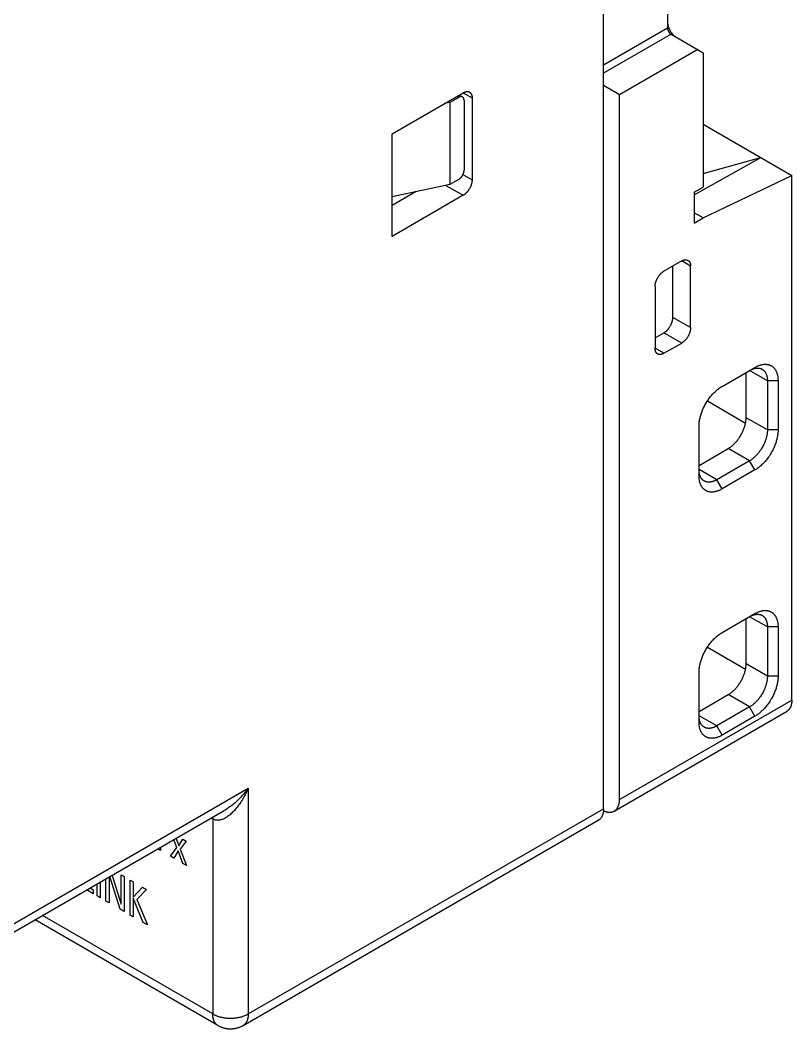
# Model space of a CAD drawing. Extents: x 0 to 420, y 0 to 297.
# Drawn here: x 237.5 to 268.22, y 106.35 to 146.49 of the extents above; entities that cross this region are included whole.
import ezdxf

# ---------------------------------------------------------------- set-up
doc = ezdxf.new("R2010")
doc.units = 0
doc.header["$LTSCALE"] = 23.1
doc.layers.add('40000_ISO', color=7, linetype='CONTINUOUS')

msp = doc.modelspace()

# ---------------------------------------------------------------- linework, layer by layer
at = {"layer": '40000_ISO', "color": 7, "linetype": 'CONTINUOUS'}
for p, q in [((260.723, 115.109), (260.723, 186.961)), ((263.268, 160.016), (263.268, 146.177)), ((263.268, 146.177), (260.723, 144.707)), ((263.41, 145.932), (260.723, 144.38)), ((263.41, 145.932), (264.682, 145.197)), ((264.47, 145.319), (261.359, 143.523)), ((264.682, 145.197), (264.682, 139.849)), ((261.359, 143.523), (260.723, 143.89)), ((252.308, 141.972), (255.136, 143.605)), ((254.96, 143.421), (254.606, 143.217)), ((254.889, 143.462), (254.96, 143.421)), ((254.977, 143.512), (255.11, 143.436)), ((255.136, 143.605), (255.49, 143.401)), ((255.49, 143.401), (255.49, 140.135)), ((261.359, 115.476), (261.359, 143.523)), ((254.606, 143.217), (254.383, 143.17)), ((254.606, 143.217), (254.606, 139.951)), ((255.172, 143.298), (255.172, 140.522)), ((264.682, 142.349), (268.218, 140.308)), ((252.308, 137.889), (252.308, 141.972)), ((264.329, 139.543), (266.98, 141.023)), ((264.682, 140.389), (266.98, 141.023)), ((254.96, 140.155), (254.606, 139.951)), ((255.126, 140.345), (255.49, 140.135)), ((264.682, 138.624), (268.218, 140.308)), ((268.218, 119.436), (268.218, 140.308)), ((254.606, 139.951), (252.308, 139.465)), ((254.451, 139.918), (255.136, 139.522)), ((264.329, 139.645), (264.682, 139.849)), ((253.268, 139.668), (252.308, 139.114)), ((255.136, 139.522), (252.308, 137.889)), ((264.329, 139.645), (264.329, 138.42)), ((264.682, 138.624), (264.329, 138.828)), ((264.329, 138.42), (264.682, 138.624)), ((263.834, 136.909), (263.127, 136.501)), ((264.187, 136.705), (263.834, 136.909)), ((263.48, 134.664), (263.48, 136.705)), ((264.187, 134.256), (264.187, 136.705)), ((262.773, 135.889), (262.773, 133.439)), ((264.187, 134.256), (263.48, 134.664)), ((262.773, 133.847), (263.127, 134.052)), ((263.834, 133.643), (263.127, 134.052)), ((263.127, 133.235), (262.773, 133.439)), ((263.127, 133.235), (263.834, 133.643)), ((265.442, 131.919), (266.751, 132.674)), ((266.397, 130.673), (266.397, 132.47)), ((267.246, 132.143), (266.538, 132.551)), ((267.67, 132.143), (267.246, 132.143)), ((267.246, 132.143), (267.246, 130.183)), ((267.67, 132.143), (267.67, 130.183)), ((264.857, 131.338), (266.375, 130.461)), ((267.246, 130.183), (266.397, 130.673)), ((264.523, 128.367), (264.523, 130.326)), ((267.67, 130.183), (267.246, 130.183)), ((264.523, 128.775), (265.69, 129.449)), ((266.538, 128.959), (265.69, 129.449)), ((266.538, 128.959), (265.23, 128.203)), ((266.751, 128.591), (266.538, 128.959)), ((265.23, 128.203), (264.523, 128.612)), ((266.751, 128.591), (265.442, 127.836)), ((265.442, 127.836), (265.23, 128.203)), ((265.442, 122.121), (266.751, 122.876)), ((266.397, 120.875), (266.397, 122.672)), ((267.246, 122.345), (266.538, 122.753)), ((267.67, 122.345), (267.246, 122.345)), ((267.246, 122.345), (267.246, 120.386)), ((267.67, 122.345), (267.67, 120.386)), ((264.857, 121.54), (266.375, 120.663)), ((267.246, 120.386), (266.397, 120.875)), ((264.523, 118.569), (264.523, 120.528)), ((267.67, 120.386), (267.246, 120.386)), ((264.523, 118.977), (265.69, 119.651)), ((266.538, 119.161), (265.69, 119.651)), ((261.359, 115.476), (268.218, 119.436)), ((261.152, 115.019), (268.011, 118.979)), ((266.538, 119.161), (265.23, 118.406)), ((266.751, 118.793), (266.538, 119.161)), ((265.23, 118.406), (264.523, 118.814)), ((266.751, 118.793), (265.442, 118.038)), ((265.442, 118.038), (265.23, 118.406)), ((234.347, 108.863), (246.58, 115.925)), ((246.58, 115.925), (246.58, 106.944)), ((234.14, 108.405), (245.624, 115.035)), ((246.58, 106.944), (260.723, 115.109)), ((245.166, 114.701), (245.105, 114.736)), ((245.166, 114.701), (245.166, 106.944)), ((246.373, 106.486), (260.515, 114.651)), ((243.736, 113.572), (243.617, 113.877)), ((243.71, 113.93), (243.815, 113.641)), ((243.815, 113.641), (243.98, 113.903)), ((244.113, 113.826), (243.877, 113.499)), ((243.98, 113.903), (244.113, 113.826)), ((243.091, 113.449), (242.984, 113.511)), ((243.091, 113.573), (243.091, 113.449)), ((243.483, 113.223), (243.736, 113.572)), ((243.618, 113.145), (243.483, 113.223)), ((243.797, 113.433), (243.618, 113.145)), ((243.977, 112.938), (243.797, 113.433)), ((243.877, 113.499), (244.123, 112.853)), ((244.123, 112.853), (243.977, 112.938)), ((241.476, 111.116), (241.074, 112.408)), ((241.163, 112.46), (241.518, 111.316)), ((241.518, 112.479), (241.641, 112.408)), ((241.518, 111.316), (241.518, 112.479)), ((241.641, 112.408), (241.641, 111.02)), ((240.568, 111.64), (240.568, 112.116)), ((240.692, 112.187), (240.692, 111.569)), ((240.918, 111.438), (240.918, 112.318)), ((241.04, 112.389), (241.04, 111.367)), ((241.883, 112.269), (242.006, 112.198)), ((241.883, 110.881), (241.883, 112.269)), ((242.006, 112.198), (242.006, 111.595)), ((240.412, 111.73), (240.156, 111.878)), ((240.292, 111.957), (240.412, 111.888)), ((240.412, 111.888), (240.412, 111.73)), ((240.692, 111.569), (240.568, 111.64)), ((242.006, 111.595), (242.375, 111.985)), ((242.532, 111.894), (242.14, 111.502)), ((242.375, 111.985), (242.532, 111.894)), ((241.04, 111.367), (240.918, 111.438)), ((242.404, 110.58), (242.006, 111.551)), ((242.006, 111.551), (242.006, 110.81)), ((242.14, 111.502), (242.567, 110.486)), ((245.166, 106.944), (238.388, 110.857)), ((241.641, 111.02), (241.476, 111.116)), ((242.006, 110.81), (241.883, 110.881)), ((245.373, 106.486), (238.095, 110.688)), ((242.567, 110.486), (242.404, 110.58))]:
    msp.add_line(p, q, dxfattribs=at)
for points in [[(263.268, 146.422), (263.268, 146.408), (263.269, 146.395), (263.27, 146.382), (263.271, 146.369), (263.272, 146.355), (263.274, 146.341), (263.277, 146.327), (263.279, 146.314), (263.282, 146.3), (263.285, 146.286), (263.289, 146.271), (263.293, 146.257), (263.297, 146.242), (263.302, 146.228), (263.307, 146.214), (263.312, 146.199), (263.317, 146.185), (263.323, 146.171), (263.329, 146.156), (263.336, 146.142), (263.342, 146.128), (263.349, 146.114), (263.357, 146.1), (263.364, 146.087), (263.372, 146.073), (263.379, 146.06), (263.388, 146.047), (263.396, 146.033), (263.405, 146.02), (263.413, 146.008), (263.422, 145.996), (263.43, 145.985), (263.439, 145.974), (263.447, 145.963)], [(263.268, 146.177), (263.268, 146.171), (263.268, 146.166), (263.269, 146.161), (263.269, 146.155), (263.27, 146.15), (263.271, 146.143), (263.272, 146.136), (263.273, 146.129), (263.275, 146.122), (263.277, 146.115), (263.279, 146.108), (263.281, 146.101), (263.284, 146.094), (263.286, 146.086), (263.289, 146.079), (263.292, 146.072), (263.295, 146.065), (263.298, 146.058), (263.302, 146.051), (263.306, 146.044), (263.309, 146.037), (263.313, 146.031), (263.318, 146.024), (263.322, 146.017), (263.326, 146.011), (263.331, 146.005), (263.335, 145.999), (263.34, 145.993), (263.345, 145.987), (263.35, 145.981), (263.355, 145.976), (263.36, 145.97), (263.366, 145.965), (263.371, 145.96), (263.376, 145.955), (263.382, 145.951), (263.387, 145.946), (263.392, 145.943), (263.396, 145.94), (263.4, 145.937), (263.405, 145.934), (263.41, 145.932)], [(263.447, 145.963), (263.454, 145.955), (263.461, 145.947), (263.468, 145.939), (263.475, 145.931), (263.482, 145.923), (263.489, 145.915), (263.497, 145.907), (263.505, 145.9), (263.512, 145.892), (263.52, 145.885), (263.527, 145.879), (263.535, 145.872), (263.543, 145.865), (263.55, 145.859), (263.558, 145.852), (263.567, 145.846), (263.573, 145.841), (263.58, 145.836), (263.587, 145.831), (263.594, 145.827), (263.6, 145.822), (263.607, 145.818), (263.614, 145.813), (263.622, 145.809)], [(255.11, 143.436), (255.107, 143.437), (255.104, 143.439), (255.1, 143.44), (255.097, 143.442), (255.094, 143.443), (255.091, 143.444), (255.087, 143.445), (255.084, 143.446), (255.081, 143.447), (255.077, 143.448), (255.074, 143.448), (255.071, 143.449), (255.068, 143.449), (255.064, 143.449), (255.061, 143.45), (255.057, 143.45), (255.054, 143.45), (255.051, 143.45), (255.047, 143.45), (255.044, 143.449), (255.041, 143.449), (255.037, 143.449), (255.033, 143.448), (255.029, 143.447), (255.025, 143.447), (255.021, 143.446), (255.017, 143.445), (255.013, 143.444), (255.009, 143.443), (255.005, 143.441), (255.001, 143.44), (254.997, 143.439), (254.992, 143.437), (254.988, 143.435), (254.984, 143.433), (254.98, 143.431), (254.976, 143.43), (254.972, 143.427), (254.968, 143.425), (254.964, 143.423), (254.96, 143.421)], [(255.172, 143.298), (255.172, 143.303), (255.172, 143.308), (255.171, 143.312), (255.171, 143.317), (255.171, 143.321), (255.17, 143.326), (255.17, 143.33), (255.169, 143.335), (255.168, 143.339), (255.168, 143.344), (255.167, 143.348), (255.166, 143.352), (255.165, 143.356), (255.164, 143.36), (255.163, 143.364), (255.162, 143.368), (255.16, 143.371), (255.159, 143.375), (255.157, 143.379), (255.156, 143.383), (255.154, 143.386), (255.153, 143.389), (255.151, 143.392), (255.149, 143.395), (255.148, 143.398), (255.146, 143.401), (255.144, 143.403), (255.142, 143.406), (255.14, 143.409), (255.138, 143.411), (255.136, 143.414), (255.134, 143.416), (255.132, 143.418), (255.13, 143.421), (255.127, 143.423), (255.125, 143.425), (255.122, 143.427), (255.12, 143.429), (255.117, 143.431), (255.115, 143.432), (255.112, 143.434), (255.11, 143.436)], [(255.136, 143.605), (255.144, 143.609), (255.151, 143.613), (255.159, 143.617), (255.166, 143.621), (255.174, 143.624), (255.182, 143.628), (255.19, 143.631), (255.198, 143.634), (255.204, 143.636), (255.211, 143.638), (255.217, 143.641), (255.224, 143.642), (255.23, 143.644), (255.237, 143.646), (255.244, 143.647), (255.251, 143.649), (255.257, 143.65), (255.263, 143.651), (255.27, 143.651), (255.276, 143.652), (255.282, 143.652), (255.288, 143.653), (255.294, 143.653), (255.301, 143.653), (255.307, 143.652), (255.313, 143.652), (255.319, 143.651), (255.325, 143.651), (255.33, 143.65), (255.336, 143.649), (255.342, 143.647), (255.347, 143.646), (255.353, 143.644), (255.358, 143.642), (255.364, 143.64), (255.368, 143.638), (255.373, 143.636), (255.377, 143.634), (255.382, 143.632), (255.386, 143.629)], [(255.386, 143.629), (255.391, 143.627), (255.395, 143.624), (255.399, 143.621), (255.403, 143.618), (255.407, 143.615), (255.412, 143.611), (255.416, 143.608), (255.42, 143.604), (255.424, 143.6), (255.428, 143.595), (255.432, 143.591), (255.436, 143.587), (255.439, 143.582), (255.443, 143.577), (255.446, 143.572), (255.449, 143.567), (255.453, 143.562), (255.456, 143.556), (255.459, 143.551), (255.461, 143.545), (255.464, 143.539), (255.466, 143.534), (255.469, 143.528), (255.471, 143.521), (255.473, 143.515), (255.475, 143.508), (255.477, 143.502), (255.479, 143.495), (255.481, 143.488), (255.482, 143.482), (255.483, 143.475), (255.485, 143.468), (255.486, 143.461), (255.487, 143.453), (255.488, 143.446), (255.488, 143.438), (255.489, 143.431), (255.489, 143.423), (255.49, 143.416), (255.49, 143.408), (255.49, 143.401)], [(254.96, 140.155), (254.967, 140.159), (254.974, 140.164), (254.981, 140.168), (254.988, 140.173), (254.994, 140.178), (255.001, 140.184), (255.009, 140.19), (255.017, 140.198), (255.025, 140.205), (255.033, 140.213), (255.041, 140.22), (255.049, 140.229), (255.056, 140.237), (255.063, 140.246), (255.071, 140.255), (255.077, 140.264), (255.084, 140.274), (255.091, 140.283), (255.097, 140.293), (255.104, 140.303), (255.11, 140.313), (255.115, 140.324), (255.121, 140.334), (255.126, 140.344), (255.131, 140.355), (255.136, 140.366), (255.14, 140.376), (255.145, 140.387), (255.149, 140.398), (255.152, 140.408), (255.156, 140.419), (255.159, 140.43), (255.161, 140.44), (255.164, 140.451), (255.166, 140.462), (255.168, 140.472), (255.169, 140.481), (255.17, 140.489), (255.171, 140.497), (255.171, 140.506), (255.172, 140.514), (255.172, 140.522)], [(255.49, 140.135), (255.49, 140.12), (255.489, 140.105), (255.488, 140.09), (255.486, 140.075), (255.485, 140.061), (255.482, 140.045), (255.479, 140.029), (255.476, 140.014), (255.473, 139.998), (255.469, 139.983), (255.464, 139.966), (255.459, 139.95), (255.454, 139.935), (255.448, 139.919), (255.443, 139.903), (255.436, 139.887), (255.429, 139.871), (255.422, 139.855), (255.415, 139.84), (255.407, 139.824), (255.397, 139.805), (255.386, 139.786), (255.375, 139.767), (255.364, 139.749), (255.354, 139.734), (255.344, 139.72), (255.334, 139.706), (255.324, 139.692), (255.313, 139.679), (255.303, 139.666), (255.292, 139.653), (255.28, 139.641), (255.269, 139.629), (255.257, 139.617), (255.246, 139.605), (255.234, 139.595), (255.222, 139.584), (255.21, 139.574), (255.198, 139.564), (255.186, 139.555), (255.174, 139.546), (255.162, 139.538), (255.149, 139.53), (255.136, 139.522)], [(263.834, 136.909), (263.841, 136.914), (263.849, 136.918), (263.856, 136.921), (263.864, 136.925), (263.872, 136.929), (263.879, 136.932), (263.887, 136.936), (263.895, 136.939), (263.902, 136.941), (263.908, 136.943), (263.915, 136.945), (263.921, 136.947), (263.928, 136.949), (263.935, 136.951), (263.941, 136.952), (263.948, 136.953), (263.955, 136.955), (263.961, 136.955), (263.967, 136.956), (263.973, 136.957), (263.979, 136.957), (263.986, 136.957), (263.992, 136.958), (263.998, 136.957), (264.004, 136.957), (264.011, 136.957), (264.016, 136.956), (264.022, 136.955), (264.028, 136.954), (264.033, 136.953), (264.039, 136.952), (264.045, 136.951), (264.05, 136.949), (264.056, 136.947), (264.061, 136.945), (264.066, 136.943), (264.07, 136.941), (264.075, 136.939), (264.079, 136.937), (264.084, 136.934)], [(264.084, 136.934), (264.088, 136.932), (264.092, 136.929), (264.097, 136.926), (264.101, 136.923), (264.105, 136.92), (264.109, 136.916), (264.113, 136.912), (264.118, 136.908), (264.122, 136.904), (264.126, 136.9), (264.129, 136.896), (264.133, 136.891), (264.137, 136.887), (264.14, 136.882), (264.143, 136.877), (264.147, 136.872), (264.15, 136.866), (264.153, 136.861), (264.156, 136.855), (264.159, 136.85), (264.161, 136.844), (264.164, 136.838), (264.166, 136.833), (264.168, 136.826), (264.171, 136.82), (264.173, 136.813), (264.175, 136.807), (264.176, 136.8), (264.178, 136.793), (264.179, 136.787), (264.181, 136.78), (264.182, 136.773), (264.183, 136.766), (264.184, 136.758), (264.185, 136.751), (264.186, 136.743), (264.186, 136.735), (264.187, 136.728), (264.187, 136.72), (264.187, 136.713), (264.187, 136.705)], [(262.773, 135.889), (262.773, 135.904), (262.774, 135.918), (262.775, 135.933), (262.777, 135.948), (262.778, 135.963), (262.781, 135.978), (262.784, 135.994), (262.787, 136.01), (262.791, 136.025), (262.794, 136.041), (262.799, 136.057), (262.804, 136.073), (262.809, 136.089), (262.815, 136.105), (262.82, 136.12), (262.827, 136.136), (262.834, 136.152), (262.841, 136.168), (262.848, 136.183), (262.856, 136.199), (262.866, 136.218), (262.877, 136.237), (262.888, 136.256), (262.899, 136.274), (262.909, 136.289), (262.919, 136.303), (262.929, 136.317), (262.939, 136.331), (262.95, 136.344), (262.961, 136.357), (262.971, 136.37), (262.983, 136.382), (262.994, 136.395), (263.006, 136.407), (263.017, 136.418), (263.029, 136.429), (263.041, 136.439), (263.053, 136.449), (263.065, 136.459), (263.077, 136.468), (263.089, 136.477), (263.101, 136.485), (263.114, 136.493), (263.127, 136.501)], [(263.127, 134.052), (263.139, 134.059), (263.152, 134.067), (263.164, 134.076), (263.176, 134.084), (263.188, 134.093), (263.2, 134.103), (263.213, 134.114), (263.225, 134.124), (263.236, 134.135), (263.248, 134.146), (263.259, 134.158), (263.271, 134.17), (263.282, 134.183), (263.293, 134.195), (263.303, 134.208), (263.314, 134.222), (263.325, 134.236), (263.335, 134.25), (263.344, 134.264), (263.354, 134.278), (263.366, 134.297), (263.377, 134.316), (263.387, 134.335), (263.398, 134.354), (263.405, 134.369), (263.413, 134.385), (263.42, 134.401), (263.426, 134.416), (263.433, 134.433), (263.439, 134.448), (263.444, 134.464), (263.45, 134.48), (263.454, 134.496), (263.459, 134.512), (263.463, 134.527), (263.466, 134.543), (263.47, 134.559), (263.472, 134.574), (263.475, 134.59), (263.477, 134.605), (263.478, 134.62), (263.479, 134.634), (263.48, 134.649), (263.48, 134.664)], [(264.187, 134.256), (264.187, 134.241), (264.186, 134.226), (264.185, 134.211), (264.184, 134.196), (264.182, 134.182), (264.18, 134.166), (264.177, 134.15), (264.174, 134.135), (264.17, 134.119), (264.166, 134.104), (264.162, 134.088), (264.157, 134.072), (264.151, 134.056), (264.146, 134.04), (264.14, 134.024), (264.134, 134.008), (264.127, 133.992), (264.12, 133.977), (264.112, 133.961), (264.105, 133.946), (264.094, 133.926), (264.084, 133.907), (264.073, 133.889), (264.061, 133.87), (264.052, 133.856), (264.042, 133.841), (264.032, 133.827), (264.021, 133.814), (264.011, 133.8), (264, 133.787), (263.989, 133.774), (263.978, 133.762), (263.966, 133.75), (263.955, 133.738), (263.943, 133.727), (263.932, 133.716), (263.92, 133.705), (263.908, 133.695), (263.895, 133.685), (263.883, 133.676), (263.871, 133.667), (263.859, 133.659), (263.847, 133.651), (263.834, 133.643)], [(262.877, 133.21), (262.872, 133.213), (262.868, 133.216), (262.864, 133.219), (262.86, 133.221), (262.856, 133.225), (262.851, 133.228), (262.847, 133.232), (262.843, 133.236), (262.839, 133.24), (262.835, 133.244), (262.831, 133.249), (262.827, 133.253), (262.824, 133.258), (262.82, 133.262), (262.817, 133.268), (262.814, 133.273), (262.81, 133.278), (262.807, 133.284), (262.805, 133.289), (262.802, 133.295), (262.799, 133.3), (262.797, 133.306), (262.794, 133.312), (262.792, 133.318), (262.79, 133.325), (262.788, 133.331), (262.786, 133.338), (262.784, 133.345), (262.782, 133.351), (262.781, 133.358), (262.78, 133.365), (262.778, 133.371), (262.777, 133.379), (262.776, 133.386), (262.775, 133.394), (262.775, 133.401), (262.774, 133.409), (262.774, 133.417), (262.773, 133.424), (262.773, 133.432), (262.773, 133.439)], [(263.127, 133.235), (263.119, 133.231), (263.112, 133.227), (263.104, 133.223), (263.097, 133.219), (263.089, 133.216), (263.081, 133.212), (263.073, 133.209), (263.065, 133.206), (263.059, 133.204), (263.052, 133.201), (263.046, 133.199), (263.039, 133.197), (263.033, 133.196), (263.026, 133.194), (263.019, 133.192), (263.013, 133.191), (263.006, 133.19), (263, 133.189), (262.993, 133.188), (262.987, 133.188), (262.981, 133.187), (262.975, 133.187), (262.969, 133.187), (262.962, 133.187), (262.956, 133.187), (262.95, 133.188), (262.944, 133.188), (262.938, 133.189), (262.933, 133.19), (262.927, 133.191), (262.921, 133.192), (262.916, 133.194), (262.91, 133.196), (262.905, 133.197), (262.899, 133.199), (262.895, 133.201), (262.89, 133.203), (262.886, 133.206), (262.881, 133.208), (262.877, 133.21)], [(266.538, 132.551), (266.553, 132.56), (266.568, 132.568), (266.583, 132.576), (266.599, 132.583), (266.614, 132.59), (266.63, 132.597), (266.642, 132.602), (266.655, 132.607), (266.668, 132.612), (266.681, 132.617), (266.694, 132.621), (266.707, 132.625), (266.72, 132.629), (266.733, 132.632), (266.745, 132.635), (266.758, 132.638), (266.77, 132.64), (266.783, 132.642), (266.796, 132.644), (266.809, 132.645), (266.82, 132.646), (266.832, 132.647), (266.844, 132.648), (266.856, 132.648), (266.868, 132.647), (266.88, 132.647), (266.892, 132.646), (266.903, 132.645), (266.914, 132.643), (266.925, 132.642), (266.936, 132.639), (266.947, 132.637), (266.958, 132.634), (266.969, 132.631), (266.979, 132.628), (266.99, 132.624), (267, 132.62), (267.01, 132.616), (267.019, 132.611), (267.029, 132.606), (267.038, 132.601)], [(266.751, 132.674), (266.774, 132.687), (266.797, 132.699), (266.821, 132.711), (266.845, 132.723), (266.869, 132.733), (266.892, 132.743), (266.916, 132.752), (266.939, 132.76), (266.963, 132.768), (266.987, 132.775), (267.01, 132.78), (267.032, 132.785), (267.055, 132.79), (267.078, 132.793), (267.102, 132.796), (267.12, 132.798), (267.138, 132.799), (267.156, 132.799), (267.174, 132.799), (267.192, 132.798), (267.21, 132.797), (267.227, 132.795), (267.244, 132.793), (267.261, 132.79), (267.277, 132.786), (267.294, 132.782), (267.31, 132.777), (267.326, 132.772), (267.341, 132.767), (267.357, 132.76), (267.372, 132.753), (267.386, 132.746), (267.401, 132.738), (267.415, 132.73), (267.429, 132.721), (267.442, 132.711), (267.455, 132.701), (267.468, 132.69), (267.48, 132.679), (267.492, 132.668), (267.504, 132.655), (267.515, 132.643), (267.526, 132.63), (267.537, 132.616), (267.547, 132.602), (267.557, 132.587), (267.567, 132.572), (267.576, 132.556), (267.584, 132.54), (267.593, 132.524), (267.6, 132.508), (267.609, 132.486), (267.618, 132.465), (267.626, 132.443), (267.633, 132.42), (267.639, 132.398), (267.645, 132.374), (267.65, 132.349), (267.655, 132.325), (267.659, 132.3), (267.662, 132.275), (267.665, 132.249), (267.667, 132.223), (267.669, 132.196), (267.67, 132.17), (267.67, 132.143)], [(267.038, 132.601), (267.048, 132.595), (267.057, 132.589), (267.066, 132.583), (267.075, 132.577), (267.083, 132.57), (267.091, 132.563), (267.099, 132.556), (267.108, 132.548), (267.115, 132.54), (267.123, 132.532), (267.13, 132.523), (267.138, 132.514), (267.144, 132.505), (267.151, 132.496), (267.158, 132.487), (267.164, 132.476), (267.17, 132.466), (267.176, 132.456), (267.182, 132.445), (267.187, 132.435), (267.192, 132.424), (267.197, 132.412), (267.202, 132.4), (267.207, 132.388), (267.211, 132.376), (267.215, 132.364), (267.218, 132.352), (267.222, 132.339), (267.225, 132.326), (267.228, 132.312), (267.231, 132.299), (267.234, 132.286), (267.236, 132.272), (267.238, 132.258), (267.24, 132.245), (267.242, 132.228), (267.243, 132.211), (267.244, 132.194), (267.245, 132.177), (267.245, 132.16), (267.246, 132.143)], [(264.545, 130.567), (264.549, 130.592), (264.554, 130.617), (264.563, 130.656), (264.572, 130.695), (264.582, 130.734), (264.593, 130.772), (264.605, 130.811), (264.618, 130.851), (264.632, 130.889), (264.646, 130.928), (264.662, 130.967), (264.678, 131.006), (264.695, 131.044), (264.713, 131.082), (264.732, 131.12), (264.751, 131.158), (264.772, 131.196), (264.793, 131.233), (264.814, 131.269), (264.836, 131.305), (264.859, 131.341), (264.883, 131.376), (264.907, 131.411), (264.932, 131.445), (264.957, 131.478), (264.983, 131.511), (265.009, 131.543), (265.036, 131.575), (265.064, 131.605), (265.092, 131.636), (265.119, 131.664), (265.148, 131.692), (265.177, 131.72), (265.206, 131.747), (265.226, 131.763), (265.245, 131.78)], [(265.206, 131.747), (265.235, 131.771), (265.264, 131.795), (265.294, 131.819), (265.324, 131.841), (265.353, 131.862), (265.382, 131.881), (265.412, 131.9), (265.442, 131.919)], [(265.245, 131.78), (265.258, 131.791), (265.271, 131.801), (265.284, 131.811), (265.297, 131.821), (265.311, 131.831), (265.324, 131.841), (265.336, 131.85), (265.347, 131.858), (265.359, 131.866), (265.37, 131.874), (265.382, 131.881), (265.394, 131.889), (265.406, 131.897), (265.418, 131.904), (265.43, 131.911), (265.442, 131.919)], [(264.713, 131.082), (264.738, 131.133), (264.765, 131.183), (264.793, 131.233), (264.821, 131.281), (264.852, 131.329), (264.883, 131.376)], [(264.523, 130.326), (264.524, 130.362), (264.525, 130.397), (264.528, 130.432), (264.531, 130.468), (264.535, 130.505), (264.541, 130.543), (264.547, 130.58), (264.554, 130.617)], [(264.523, 130.326), (264.523, 130.341), (264.524, 130.355), (264.524, 130.369), (264.524, 130.383), (264.525, 130.397), (264.526, 130.411), (264.527, 130.425), (264.528, 130.44), (264.529, 130.454), (264.531, 130.468), (264.533, 130.484), (264.535, 130.501), (264.537, 130.517), (264.539, 130.534), (264.542, 130.55), (264.545, 130.567)], [(265.69, 129.449), (265.716, 129.464), (265.741, 129.48), (265.766, 129.497), (265.791, 129.515), (265.816, 129.534), (265.841, 129.555), (265.865, 129.575), (265.889, 129.597), (265.914, 129.62), (265.938, 129.643), (265.961, 129.667), (265.984, 129.692), (266.007, 129.718), (266.029, 129.745), (266.051, 129.771), (266.072, 129.799), (266.093, 129.827), (266.114, 129.856), (266.134, 129.886), (266.153, 129.915), (266.172, 129.946), (266.19, 129.976), (266.207, 130.008), (266.224, 130.039), (266.24, 130.071), (266.256, 130.102), (266.271, 130.135), (266.285, 130.167), (266.298, 130.199), (266.31, 130.232), (266.322, 130.264), (266.333, 130.297), (266.343, 130.329), (266.352, 130.362), (266.361, 130.394), (266.368, 130.427), (266.375, 130.458), (266.381, 130.49), (266.386, 130.521), (266.39, 130.553), (266.393, 130.583), (266.395, 130.613), (266.397, 130.643), (266.397, 130.673)], [(267.246, 130.183), (267.245, 130.156), (267.244, 130.129), (267.242, 130.102), (267.24, 130.075), (267.236, 130.046), (267.232, 130.017), (267.227, 129.988), (267.222, 129.96), (267.215, 129.93), (267.208, 129.9), (267.2, 129.87), (267.192, 129.841), (267.183, 129.81), (267.173, 129.78), (267.162, 129.75), (267.151, 129.721), (267.139, 129.691), (267.126, 129.661), (267.113, 129.631), (267.099, 129.602), (267.08, 129.563), (267.06, 129.524), (267.038, 129.486), (267.016, 129.449), (266.993, 129.412), (266.969, 129.376), (266.95, 129.349), (266.931, 129.323), (266.912, 129.297), (266.892, 129.272), (266.872, 129.247), (266.851, 129.223), (266.83, 129.2), (266.808, 129.176), (266.787, 129.154), (266.765, 129.133), (266.743, 129.112), (266.72, 129.091), (266.698, 129.072), (266.676, 129.053), (266.653, 129.036), (266.63, 129.018), (266.607, 129.002), (266.585, 128.987), (266.562, 128.973), (266.538, 128.959)], [(267.67, 130.183), (267.669, 130.148), (267.668, 130.113), (267.665, 130.077), (267.662, 130.042), (267.658, 130.004), (267.652, 129.967), (267.646, 129.93), (267.639, 129.892), (267.63, 129.854), (267.621, 129.815), (267.611, 129.776), (267.6, 129.738), (267.588, 129.698), (267.575, 129.659), (267.561, 129.62), (267.547, 129.582), (267.531, 129.543), (267.515, 129.504), (267.498, 129.466), (267.48, 129.427), (267.455, 129.377), (267.428, 129.327), (267.4, 129.277), (267.372, 129.229), (267.341, 129.181), (267.31, 129.134), (267.286, 129.099), (267.261, 129.065), (267.236, 129.031), (267.21, 128.998), (267.184, 128.967), (267.157, 128.935), (267.129, 128.904), (267.101, 128.874), (267.074, 128.845), (267.045, 128.817), (267.016, 128.79), (266.987, 128.763), (266.958, 128.739), (266.929, 128.714), (266.899, 128.691), (266.869, 128.668), (266.84, 128.648), (266.811, 128.628), (266.781, 128.609), (266.751, 128.591)], [(264.547, 128.416), (264.545, 128.425), (264.542, 128.434), (264.54, 128.444), (264.538, 128.453), (264.536, 128.462), (264.535, 128.472), (264.533, 128.481), (264.532, 128.491), (264.53, 128.5), (264.529, 128.51), (264.528, 128.52), (264.527, 128.53), (264.526, 128.54), (264.525, 128.551), (264.525, 128.561), (264.524, 128.571), (264.524, 128.581), (264.523, 128.591), (264.523, 128.602), (264.523, 128.612)], [(265.442, 127.836), (265.419, 127.823), (265.396, 127.811), (265.372, 127.799), (265.348, 127.787), (265.324, 127.776), (265.301, 127.767), (265.277, 127.758), (265.254, 127.75), (265.23, 127.742), (265.206, 127.735), (265.183, 127.729), (265.161, 127.724), (265.138, 127.72), (265.115, 127.717), (265.091, 127.714), (265.073, 127.712), (265.055, 127.711), (265.037, 127.711), (265.019, 127.711), (265.001, 127.712), (264.983, 127.713), (264.966, 127.715), (264.949, 127.717), (264.932, 127.72), (264.916, 127.723), (264.899, 127.728), (264.883, 127.732), (264.867, 127.737), (264.852, 127.743), (264.836, 127.749), (264.821, 127.756), (264.807, 127.764), (264.792, 127.772), (264.778, 127.78), (264.764, 127.789), (264.751, 127.799), (264.738, 127.809), (264.725, 127.819), (264.713, 127.83), (264.701, 127.842), (264.689, 127.854), (264.678, 127.867), (264.667, 127.88), (264.656, 127.894), (264.646, 127.907), (264.636, 127.922), (264.626, 127.938), (264.617, 127.953), (264.609, 127.969), (264.6, 127.986), (264.593, 128.002), (264.584, 128.023), (264.575, 128.045), (264.567, 128.067), (264.56, 128.089), (264.554, 128.112), (264.548, 128.136), (264.543, 128.161), (264.538, 128.185), (264.534, 128.21), (264.531, 128.235), (264.528, 128.261), (264.526, 128.287), (264.524, 128.314), (264.523, 128.34), (264.523, 128.367)], [(264.565, 128.358), (264.564, 128.363), (264.562, 128.367), (264.56, 128.372), (264.559, 128.377), (264.557, 128.382), (264.555, 128.387), (264.554, 128.391), (264.552, 128.396), (264.551, 128.401), (264.55, 128.406), (264.548, 128.411), (264.547, 128.416)], [(264.73, 128.154), (264.724, 128.158), (264.717, 128.162), (264.711, 128.166), (264.705, 128.17), (264.699, 128.175), (264.692, 128.179), (264.686, 128.184), (264.681, 128.189), (264.675, 128.194), (264.669, 128.199), (264.664, 128.204), (264.658, 128.21), (264.653, 128.216), (264.647, 128.221), (264.642, 128.227), (264.637, 128.233), (264.632, 128.239), (264.627, 128.246), (264.622, 128.252), (264.618, 128.258), (264.613, 128.265), (264.608, 128.272), (264.604, 128.279), (264.6, 128.286), (264.596, 128.294), (264.591, 128.301), (264.588, 128.308), (264.584, 128.316), (264.58, 128.323), (264.577, 128.331), (264.573, 128.34), (264.569, 128.349), (264.565, 128.358)], [(265.23, 128.203), (265.215, 128.195), (265.201, 128.187), (265.185, 128.179), (265.17, 128.172), (265.155, 128.164), (265.139, 128.158), (265.126, 128.152), (265.114, 128.147), (265.101, 128.142), (265.088, 128.138), (265.075, 128.134), (265.062, 128.13), (265.048, 128.126), (265.036, 128.123), (265.023, 128.12), (265.011, 128.117), (264.998, 128.115), (264.986, 128.113), (264.973, 128.111), (264.96, 128.109), (264.948, 128.108), (264.936, 128.108), (264.924, 128.107), (264.913, 128.107), (264.901, 128.107), (264.889, 128.108), (264.877, 128.109), (264.866, 128.11), (264.854, 128.111), (264.843, 128.113), (264.832, 128.115), (264.821, 128.118), (264.811, 128.121), (264.8, 128.124), (264.789, 128.127), (264.779, 128.131), (264.769, 128.135), (264.759, 128.139), (264.749, 128.144), (264.74, 128.149), (264.73, 128.154)], [(266.538, 122.753), (266.553, 122.762), (266.568, 122.77), (266.583, 122.778), (266.599, 122.785), (266.614, 122.792), (266.63, 122.799), (266.642, 122.804), (266.655, 122.81), (266.668, 122.814), (266.681, 122.819), (266.694, 122.823), (266.707, 122.827), (266.72, 122.831), (266.733, 122.834), (266.745, 122.837), (266.758, 122.84), (266.77, 122.842), (266.783, 122.844), (266.796, 122.846), (266.809, 122.847), (266.82, 122.848), (266.832, 122.849), (266.844, 122.85), (266.856, 122.85), (266.868, 122.85), (266.88, 122.849), (266.892, 122.848), (266.903, 122.847), (266.914, 122.845), (266.925, 122.844), (266.936, 122.842), (266.947, 122.839), (266.958, 122.836), (266.969, 122.833), (266.979, 122.83), (266.99, 122.826), (267, 122.822), (267.01, 122.818), (267.019, 122.813), (267.029, 122.808), (267.038, 122.803)], [(266.751, 122.876), (266.774, 122.889), (266.797, 122.901), (266.821, 122.913), (266.845, 122.925), (266.869, 122.935), (266.892, 122.945), (266.916, 122.954), (266.939, 122.962), (266.963, 122.97), (266.987, 122.977), (267.01, 122.982), (267.032, 122.987), (267.055, 122.992), (267.078, 122.995), (267.102, 122.998), (267.12, 123), (267.138, 123.001), (267.156, 123.001), (267.174, 123.001), (267.192, 123), (267.21, 122.999), (267.227, 122.997), (267.244, 122.995), (267.261, 122.992), (267.277, 122.988), (267.294, 122.984), (267.31, 122.98), (267.326, 122.974), (267.341, 122.969), (267.357, 122.962), (267.372, 122.956), (267.386, 122.948), (267.401, 122.94), (267.415, 122.932), (267.429, 122.923), (267.442, 122.913), (267.455, 122.903), (267.468, 122.892), (267.48, 122.882), (267.492, 122.87), (267.504, 122.857), (267.515, 122.845), (267.526, 122.832), (267.537, 122.818), (267.547, 122.804), (267.557, 122.789), (267.567, 122.774), (267.576, 122.758), (267.584, 122.743), (267.593, 122.726), (267.6, 122.71), (267.609, 122.688), (267.618, 122.667), (267.626, 122.645), (267.633, 122.622), (267.639, 122.6), (267.645, 122.576), (267.65, 122.551), (267.655, 122.527), (267.659, 122.502), (267.662, 122.477), (267.665, 122.451), (267.667, 122.425), (267.669, 122.398), (267.67, 122.372), (267.67, 122.345)], [(267.038, 122.803), (267.048, 122.797), (267.057, 122.791), (267.066, 122.785), (267.075, 122.779), (267.083, 122.772), (267.091, 122.765), (267.099, 122.758), (267.108, 122.75), (267.115, 122.742), (267.123, 122.734), (267.13, 122.725), (267.138, 122.716), (267.144, 122.708), (267.151, 122.698), (267.158, 122.689), (267.164, 122.678), (267.17, 122.668), (267.176, 122.658), (267.182, 122.647), (267.187, 122.637), (267.192, 122.626), (267.197, 122.614), (267.202, 122.602), (267.207, 122.59), (267.211, 122.578), (267.215, 122.566), (267.218, 122.554), (267.222, 122.541), (267.225, 122.528), (267.228, 122.515), (267.231, 122.501), (267.234, 122.488), (267.236, 122.474), (267.238, 122.46), (267.24, 122.447), (267.242, 122.43), (267.243, 122.413), (267.244, 122.396), (267.245, 122.379), (267.245, 122.362), (267.246, 122.345)], [(265.206, 121.949), (265.235, 121.973), (265.264, 121.997), (265.294, 122.021), (265.324, 122.043), (265.353, 122.064), (265.382, 122.084), (265.412, 122.102), (265.442, 122.121)], [(265.245, 121.982), (265.258, 121.993), (265.271, 122.003), (265.284, 122.013), (265.297, 122.024), (265.311, 122.034), (265.324, 122.043), (265.336, 122.052), (265.347, 122.06), (265.359, 122.068), (265.37, 122.076), (265.382, 122.084), (265.394, 122.091), (265.406, 122.099), (265.418, 122.106), (265.43, 122.113), (265.442, 122.121)], [(264.545, 120.769), (264.549, 120.794), (264.554, 120.819), (264.563, 120.858), (264.572, 120.897), (264.582, 120.936), (264.593, 120.974), (264.605, 121.013), (264.618, 121.053), (264.632, 121.091), (264.646, 121.13), (264.662, 121.169), (264.678, 121.208), (264.695, 121.246), (264.713, 121.284), (264.732, 121.323), (264.751, 121.36), (264.772, 121.398), (264.793, 121.435), (264.814, 121.471), (264.836, 121.507), (264.859, 121.543), (264.883, 121.578), (264.907, 121.613), (264.932, 121.647), (264.957, 121.68), (264.983, 121.713), (265.009, 121.745), (265.036, 121.777), (265.064, 121.808), (265.092, 121.838), (265.119, 121.866), (265.148, 121.894), (265.177, 121.922), (265.206, 121.949), (265.226, 121.965), (265.245, 121.982)], [(264.713, 121.284), (264.738, 121.335), (264.765, 121.385), (264.793, 121.435), (264.821, 121.483), (264.852, 121.531), (264.883, 121.578)], [(265.69, 119.651), (265.716, 119.666), (265.741, 119.682), (265.766, 119.699), (265.791, 119.717), (265.816, 119.737), (265.841, 119.757), (265.865, 119.777), (265.889, 119.799), (265.914, 119.822), (265.938, 119.845), (265.961, 119.869), (265.984, 119.894), (266.007, 119.92), (266.029, 119.947), (266.051, 119.974), (266.072, 120.001), (266.093, 120.029), (266.114, 120.058), (266.134, 120.088), (266.153, 120.117), (266.172, 120.148), (266.19, 120.178), (266.207, 120.21), (266.224, 120.241), (266.24, 120.273), (266.256, 120.304), (266.271, 120.337), (266.285, 120.369), (266.298, 120.401), (266.31, 120.434), (266.322, 120.466), (266.333, 120.499), (266.343, 120.531), (266.352, 120.564), (266.361, 120.596), (266.368, 120.629), (266.375, 120.66), (266.381, 120.692), (266.386, 120.723), (266.39, 120.755), (266.393, 120.785), (266.395, 120.815), (266.397, 120.845), (266.397, 120.875)], [(264.523, 120.528), (264.524, 120.564), (264.525, 120.599), (264.528, 120.634), (264.531, 120.67), (264.535, 120.707), (264.541, 120.745), (264.547, 120.782), (264.554, 120.819)], [(264.523, 120.528), (264.523, 120.543), (264.524, 120.557), (264.524, 120.571), (264.524, 120.585), (264.525, 120.599), (264.526, 120.613), (264.527, 120.627), (264.528, 120.642), (264.529, 120.656), (264.531, 120.67), (264.533, 120.686), (264.535, 120.703), (264.537, 120.719), (264.539, 120.736), (264.542, 120.752), (264.545, 120.769)], [(267.246, 120.386), (267.245, 120.358), (267.244, 120.331), (267.242, 120.304), (267.24, 120.277), (267.236, 120.248), (267.232, 120.219), (267.227, 120.19), (267.222, 120.162), (267.215, 120.132), (267.208, 120.102), (267.2, 120.072), (267.192, 120.043), (267.183, 120.012), (267.173, 119.982), (267.162, 119.952), (267.151, 119.923), (267.139, 119.893), (267.126, 119.863), (267.113, 119.833), (267.099, 119.804), (267.08, 119.765), (267.06, 119.726), (267.038, 119.688), (267.016, 119.651), (266.993, 119.614), (266.969, 119.578), (266.95, 119.551), (266.931, 119.525), (266.912, 119.499), (266.892, 119.474), (266.872, 119.449), (266.851, 119.425), (266.83, 119.402), (266.808, 119.378), (266.787, 119.356), (266.765, 119.335), (266.743, 119.314), (266.72, 119.293), (266.698, 119.274), (266.676, 119.256), (266.653, 119.238), (266.63, 119.22), (266.607, 119.204), (266.585, 119.189), (266.562, 119.175), (266.538, 119.161)], [(267.67, 120.386), (267.669, 120.35), (267.668, 120.315), (267.665, 120.279), (267.662, 120.244), (267.658, 120.207), (267.652, 120.169), (267.646, 120.132), (267.639, 120.095), (267.63, 120.056), (267.621, 120.017), (267.611, 119.978), (267.6, 119.94), (267.588, 119.9), (267.575, 119.861), (267.561, 119.822), (267.547, 119.784), (267.531, 119.745), (267.515, 119.706), (267.498, 119.668), (267.48, 119.629), (267.455, 119.579), (267.428, 119.529), (267.4, 119.479), (267.372, 119.431), (267.341, 119.383), (267.31, 119.336), (267.286, 119.301), (267.261, 119.267), (267.236, 119.234), (267.21, 119.2), (267.184, 119.169), (267.157, 119.137), (267.129, 119.106), (267.101, 119.076), (267.074, 119.048), (267.045, 119.019), (267.016, 118.992), (266.987, 118.965), (266.958, 118.941), (266.929, 118.917), (266.899, 118.893), (266.869, 118.871), (266.84, 118.85), (266.811, 118.83), (266.781, 118.811), (266.751, 118.793)], [(268.218, 119.436), (268.218, 119.42), (268.217, 119.404), (268.217, 119.388), (268.216, 119.372), (268.214, 119.356), (268.213, 119.34), (268.211, 119.324), (268.209, 119.31), (268.206, 119.295), (268.203, 119.28), (268.2, 119.266), (268.197, 119.251), (268.193, 119.237), (268.189, 119.223), (268.186, 119.211), (268.182, 119.2), (268.178, 119.189), (268.174, 119.178), (268.169, 119.167), (268.164, 119.156), (268.159, 119.145), (268.154, 119.134), (268.149, 119.124), (268.143, 119.115), (268.138, 119.105), (268.132, 119.096), (268.126, 119.086), (268.119, 119.077), (268.113, 119.068), (268.106, 119.06), (268.099, 119.052), (268.092, 119.044), (268.085, 119.036), (268.077, 119.029), (268.069, 119.022), (268.062, 119.015), (268.053, 119.008), (268.045, 119.001), (268.037, 118.995), (268.028, 118.989), (268.02, 118.984), (268.011, 118.979)], [(264.547, 118.618), (264.545, 118.627), (264.542, 118.636), (264.54, 118.646), (264.538, 118.655), (264.536, 118.664), (264.535, 118.674), (264.533, 118.683), (264.532, 118.693), (264.53, 118.702), (264.529, 118.712), (264.528, 118.722), (264.527, 118.732), (264.526, 118.742), (264.525, 118.753), (264.525, 118.763), (264.524, 118.773), (264.524, 118.783), (264.523, 118.793), (264.523, 118.804), (264.523, 118.814)], [(265.442, 118.038), (265.419, 118.025), (265.396, 118.013), (265.372, 118.001), (265.348, 117.989), (265.324, 117.978), (265.301, 117.969), (265.277, 117.96), (265.254, 117.952), (265.23, 117.944), (265.206, 117.937), (265.183, 117.932), (265.161, 117.926), (265.138, 117.922), (265.115, 117.919), (265.091, 117.916), (265.073, 117.914), (265.055, 117.913), (265.037, 117.913), (265.019, 117.913), (265.001, 117.914), (264.983, 117.915), (264.966, 117.917), (264.949, 117.919), (264.932, 117.922), (264.916, 117.926), (264.899, 117.93), (264.883, 117.934), (264.867, 117.94), (264.852, 117.945), (264.836, 117.952), (264.821, 117.958), (264.807, 117.966), (264.792, 117.974), (264.778, 117.982), (264.764, 117.991), (264.751, 118.001), (264.738, 118.011), (264.725, 118.021), (264.713, 118.032), (264.701, 118.044), (264.689, 118.056), (264.678, 118.069), (264.667, 118.082), (264.656, 118.096), (264.646, 118.109), (264.636, 118.124), (264.626, 118.14), (264.617, 118.155), (264.609, 118.171), (264.6, 118.188), (264.593, 118.204), (264.584, 118.225), (264.575, 118.247), (264.567, 118.269), (264.56, 118.291), (264.554, 118.314), (264.548, 118.338), (264.543, 118.363), (264.538, 118.387), (264.534, 118.412), (264.531, 118.437), (264.528, 118.463), (264.526, 118.489), (264.524, 118.516), (264.523, 118.542), (264.523, 118.569)], [(264.565, 118.56), (264.564, 118.565), (264.562, 118.569), (264.56, 118.574), (264.559, 118.579), (264.557, 118.584), (264.555, 118.589), (264.554, 118.593), (264.552, 118.598), (264.551, 118.603), (264.55, 118.608), (264.548, 118.613), (264.547, 118.618)], [(264.73, 118.356), (264.724, 118.36), (264.717, 118.364), (264.711, 118.368), (264.705, 118.372), (264.699, 118.377), (264.692, 118.381), (264.686, 118.386), (264.681, 118.391), (264.675, 118.396), (264.669, 118.401), (264.664, 118.407), (264.658, 118.412), (264.653, 118.418), (264.647, 118.424), (264.642, 118.429), (264.637, 118.435), (264.632, 118.442), (264.627, 118.448), (264.622, 118.454), (264.618, 118.46), (264.613, 118.467), (264.608, 118.474), (264.604, 118.481), (264.6, 118.489), (264.596, 118.496), (264.591, 118.503), (264.588, 118.511), (264.584, 118.518), (264.58, 118.525), (264.577, 118.533), (264.573, 118.542), (264.569, 118.551), (264.565, 118.56)], [(265.23, 118.406), (265.215, 118.397), (265.201, 118.389), (265.185, 118.381), (265.17, 118.374), (265.155, 118.367), (265.139, 118.36), (265.126, 118.354), (265.114, 118.349), (265.101, 118.345), (265.088, 118.34), (265.075, 118.336), (265.062, 118.332), (265.048, 118.328), (265.036, 118.325), (265.023, 118.322), (265.011, 118.319), (264.998, 118.317), (264.986, 118.315), (264.973, 118.313), (264.96, 118.311), (264.948, 118.31), (264.936, 118.31), (264.924, 118.309), (264.913, 118.309), (264.901, 118.309), (264.889, 118.31), (264.877, 118.311), (264.866, 118.312), (264.854, 118.313), (264.843, 118.315), (264.832, 118.317), (264.821, 118.32), (264.811, 118.323), (264.8, 118.326), (264.789, 118.329), (264.779, 118.333), (264.769, 118.337), (264.759, 118.341), (264.749, 118.346), (264.74, 118.351), (264.73, 118.356)], [(246.58, 115.925), (246.554, 115.865), (246.526, 115.806), (246.497, 115.746), (246.468, 115.688), (246.437, 115.629), (246.408, 115.578), (246.379, 115.527), (246.349, 115.476), (246.318, 115.426), (246.286, 115.376), (246.257, 115.334), (246.228, 115.292), (246.198, 115.25), (246.168, 115.209), (246.137, 115.169), (246.102, 115.127), (246.066, 115.085), (246.03, 115.044), (245.992, 115.004), (245.959, 114.97), (245.925, 114.937), (245.89, 114.905), (245.855, 114.874), (245.823, 114.849), (245.791, 114.824), (245.759, 114.801), (245.725, 114.778), (245.696, 114.76), (245.667, 114.742), (245.636, 114.726), (245.606, 114.711), (245.579, 114.699), (245.552, 114.689), (245.525, 114.679), (245.497, 114.67), (245.473, 114.664), (245.449, 114.659), (245.425, 114.655), (245.4, 114.652), (245.379, 114.651), (245.357, 114.65), (245.336, 114.651), (245.314, 114.653), (245.295, 114.655), (245.275, 114.659), (245.256, 114.663), (245.237, 114.669), (245.219, 114.676), (245.201, 114.683), (245.183, 114.691), (245.166, 114.701)], [(246.58, 115.925), (246.547, 115.881), (246.513, 115.837), (246.479, 115.794), (246.443, 115.751), (246.408, 115.709), (246.371, 115.667), (246.331, 115.622), (246.289, 115.577), (246.247, 115.534), (246.205, 115.49), (246.161, 115.448), (246.122, 115.411), (246.083, 115.375), (246.043, 115.339), (246.002, 115.305), (245.961, 115.27), (245.925, 115.241), (245.888, 115.212), (245.85, 115.184), (245.812, 115.157), (245.774, 115.13), (245.737, 115.105), (245.699, 115.081), (245.662, 115.057), (245.623, 115.035)], [(261.152, 115.019), (261.161, 115.024), (261.169, 115.029), (261.178, 115.035), (261.186, 115.041), (261.194, 115.048), (261.203, 115.055), (261.21, 115.062), (261.218, 115.069), (261.226, 115.076), (261.233, 115.084), (261.24, 115.092), (261.247, 115.1), (261.254, 115.108), (261.26, 115.117), (261.267, 115.126), (261.273, 115.136), (261.279, 115.145), (261.284, 115.155), (261.29, 115.164), (261.295, 115.174), (261.3, 115.185), (261.305, 115.196), (261.31, 115.207), (261.315, 115.218), (261.319, 115.229), (261.323, 115.24), (261.327, 115.251), (261.33, 115.263), (261.334, 115.277), (261.338, 115.291), (261.341, 115.306), (261.344, 115.32), (261.347, 115.335), (261.35, 115.35), (261.352, 115.364), (261.354, 115.38), (261.355, 115.396), (261.357, 115.412), (261.358, 115.428), (261.358, 115.444), (261.359, 115.46), (261.359, 115.476)], [(260.723, 115.109), (260.722, 115.093), (260.722, 115.077), (260.721, 115.061), (260.72, 115.045), (260.719, 115.029), (260.717, 115.013), (260.715, 114.997), (260.713, 114.982), (260.711, 114.968), (260.708, 114.953), (260.705, 114.938), (260.702, 114.924), (260.698, 114.91), (260.694, 114.895), (260.69, 114.884), (260.687, 114.873), (260.683, 114.861), (260.678, 114.85), (260.674, 114.839), (260.669, 114.828), (260.664, 114.817), (260.659, 114.807), (260.653, 114.797), (260.648, 114.787), (260.642, 114.778), (260.636, 114.768), (260.63, 114.759), (260.624, 114.75), (260.617, 114.741), (260.61, 114.732), (260.603, 114.724), (260.596, 114.716), (260.589, 114.709), (260.582, 114.701), (260.574, 114.694), (260.566, 114.687), (260.558, 114.68), (260.55, 114.674), (260.541, 114.668), (260.533, 114.662), (260.524, 114.656), (260.515, 114.651)], [(260.719, 115.033), (260.73, 115.028), (260.741, 115.023), (260.752, 115.018), (260.764, 115.013), (260.777, 115.009), (260.789, 115.004), (260.801, 115), (260.813, 114.996), (260.826, 114.993), (260.838, 114.989), (260.851, 114.986), (260.863, 114.983), (260.874, 114.981), (260.886, 114.979), (260.898, 114.977), (260.91, 114.975), (260.922, 114.974), (260.934, 114.973), (260.946, 114.972), (260.957, 114.972), (260.968, 114.972), (260.979, 114.972), (260.99, 114.972), (261.001, 114.973), (261.012, 114.974), (261.023, 114.975), (261.034, 114.977), (261.044, 114.979), (261.055, 114.981), (261.065, 114.983), (261.075, 114.986), (261.085, 114.989), (261.095, 114.993), (261.105, 114.996), (261.115, 115), (261.124, 115.004), (261.134, 115.009), (261.143, 115.014), (261.152, 115.019)], [(245.161, 114.768), (245.162, 114.764), (245.162, 114.759), (245.163, 114.755), (245.163, 114.751), (245.164, 114.747), (245.164, 114.743), (245.165, 114.738), (245.165, 114.734), (245.165, 114.73), (245.165, 114.726), (245.166, 114.722), (245.166, 114.717), (245.166, 114.713), (245.166, 114.709), (245.166, 114.705), (245.166, 114.701)], [(245.166, 106.944), (245.192, 106.929), (245.219, 106.915), (245.246, 106.902), (245.274, 106.89), (245.303, 106.878), (245.333, 106.866), (245.363, 106.856), (245.394, 106.846), (245.426, 106.836), (245.458, 106.827), (245.491, 106.819), (245.524, 106.811), (245.558, 106.804), (245.592, 106.798), (245.626, 106.793), (245.66, 106.788), (245.696, 106.784), (245.731, 106.781), (245.766, 106.778), (245.802, 106.776), (245.837, 106.775), (245.873, 106.775), (245.909, 106.775), (245.944, 106.776), (245.98, 106.778), (246.015, 106.781), (246.05, 106.784), (246.086, 106.788), (246.12, 106.793), (246.154, 106.798), (246.189, 106.804), (246.223, 106.811), (246.255, 106.819), (246.288, 106.827), (246.32, 106.836), (246.352, 106.845), (246.383, 106.855), (246.413, 106.866), (246.443, 106.878), (246.473, 106.89), (246.5, 106.902), (246.527, 106.915), (246.554, 106.929), (246.58, 106.944)], [(245.373, 106.486), (245.364, 106.491), (245.356, 106.497), (245.347, 106.503), (245.339, 106.509), (245.331, 106.515), (245.322, 106.522), (245.315, 106.529), (245.307, 106.536), (245.299, 106.544), (245.292, 106.551), (245.285, 106.559), (245.278, 106.567), (245.271, 106.576), (245.265, 106.585), (245.258, 106.594), (245.252, 106.603), (245.246, 106.613), (245.241, 106.622), (245.235, 106.632), (245.23, 106.642), (245.225, 106.652), (245.22, 106.663), (245.215, 106.674), (245.21, 106.685), (245.206, 106.696), (245.202, 106.708), (245.198, 106.719), (245.195, 106.73), (245.191, 106.745), (245.187, 106.759), (245.184, 106.773), (245.181, 106.788), (245.178, 106.803), (245.175, 106.817), (245.173, 106.832), (245.171, 106.848), (245.17, 106.864), (245.168, 106.88), (245.167, 106.896), (245.167, 106.912), (245.166, 106.928), (245.166, 106.944)], [(246.58, 106.944), (246.58, 106.928), (246.58, 106.912), (246.579, 106.896), (246.578, 106.88), (246.577, 106.864), (246.575, 106.848), (246.573, 106.832), (246.571, 106.817), (246.569, 106.803), (246.566, 106.788), (246.563, 106.773), (246.559, 106.759), (246.556, 106.745), (246.552, 106.73), (246.548, 106.719), (246.544, 106.708), (246.54, 106.696), (246.536, 106.685), (246.532, 106.674), (246.527, 106.663), (246.522, 106.652), (246.516, 106.642), (246.511, 106.632), (246.506, 106.622), (246.5, 106.613), (246.494, 106.603), (246.488, 106.594), (246.482, 106.585), (246.475, 106.576), (246.468, 106.567), (246.461, 106.559), (246.454, 106.551), (246.447, 106.544), (246.44, 106.536), (246.432, 106.529), (246.424, 106.522), (246.416, 106.515), (246.408, 106.509), (246.399, 106.503), (246.391, 106.497), (246.382, 106.491), (246.373, 106.486)], [(245.373, 106.486), (245.398, 106.473), (245.422, 106.46), (245.448, 106.447), (245.473, 106.436), (245.499, 106.425), (245.525, 106.415), (245.552, 106.405), (245.579, 106.397), (245.606, 106.389), (245.633, 106.381), (245.656, 106.376), (245.679, 106.371), (245.703, 106.367), (245.726, 106.363), (245.75, 106.36), (245.773, 106.357), (245.797, 106.355), (245.821, 106.354), (245.845, 106.353), (245.869, 106.352), (245.893, 106.352), (245.917, 106.353), (245.941, 106.354), (245.965, 106.356), (245.989, 106.359), (246.012, 106.362), (246.036, 106.366), (246.06, 106.37), (246.083, 106.374), (246.107, 106.38), (246.13, 106.386), (246.154, 106.392), (246.177, 106.399), (246.2, 106.407), (246.222, 106.415), (246.245, 106.424), (246.267, 106.433), (246.29, 106.443), (246.312, 106.453), (246.333, 106.464), (246.353, 106.475), (246.373, 106.486)]]:
    msp.add_lwpolyline(points, dxfattribs=at)

doc.saveas('drawing.dxf')
